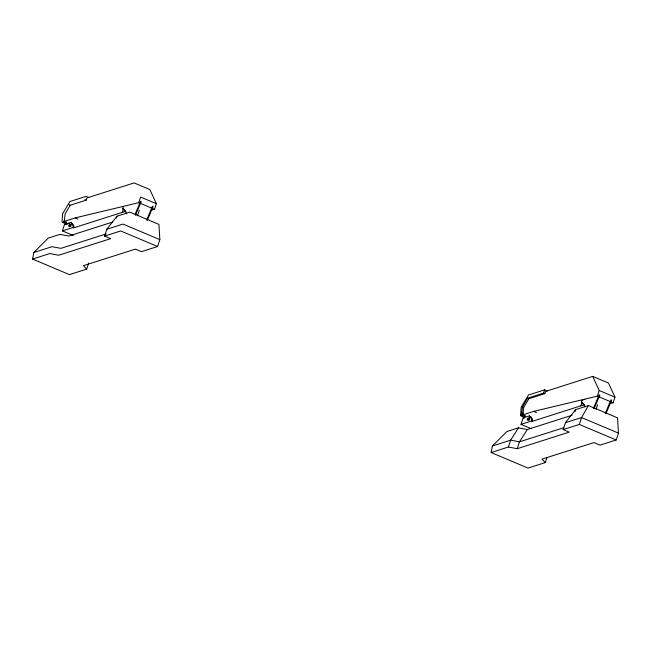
<?xml version="1.0" encoding="UTF-8"?>
<svg xmlns="http://www.w3.org/2000/svg" width="651" height="651" viewBox="0 0 651 651"><rect width="100%" height="100%" fill="white"/><g stroke="black" fill="none" stroke-linecap="round" stroke-linejoin="round"><path stroke-width="0.98" d="M69.421 226.833L70.031 225.213L71.61 224.595L70.845 224.27C65.507 226.027 71.48 228.338 70.845 224.27M528.018 420.302L528.62 418.683L530.199 418.064L529.434 417.739C524.128 419.456 530.036 421.848 529.434 417.739M524.682 417.315L520.637 415.615L521.142 407.314L528.506 394.986L544.618 389.859L547.361 391.015M520.637 415.615L521.866 412.547L522.436 406.883L527.619 398.168L543.561 393.09L544.822 393.619L545.538 391.422L592.719 376.384L608.473 383.032L614.967 397.167L613.128 402.79L609.214 403.734M521.899 416.144L523.127 413.084L523.697 407.412L528.881 398.705L544.822 393.619M88.65 263.102L86.681 269.115L69.421 274.616L32.55 259.057L33.803 252.507L48.32 238.063L59.892 234.376L68.729 236.053L112.566 222.081M546.962 457.425L545.278 462.584L528.018 468.085L491.139 452.526L492.392 445.976L506.909 431.532L518.481 427.845L527.326 429.514L572.115 415.24M73.27 235.475L62.406 230.893L64.53 224.4L70.503 222.496L71.276 222.821A14.574 4.557 -67.1 0 1 72.399 223.659L73.734 225.913A3.279 1.025 -67.1 0 1 73.669 227.874L125.521 211.323M65.629 224.619L66.516 221.901M69.022 204.699L70.284 205.236L86.225 200.15L86.949 197.953L134.122 182.915L149.885 189.563L156.37 203.698L154.531 209.329L151.593 210.029M32.55 259.057L49.81 253.556L58.655 255.233L110.637 238.665L104.575 236.11L106.821 229.233L116.985 216.181L129.809 212.096L158.942 224.383L159.861 239.641L157.607 246.509L141.446 251.66L135.4 249.113L83.409 265.681L86.681 269.115M116.374 218.069L116.985 216.181M122.274 212.381L123.478 208.702A1.424 0.448 -67.1 0 0 123.584 209.126A111.297 34.772 -67.1 0 1 124.756 210.281M66.54 222.715L63.757 221.535L75.125 217.914L138.777 202.673L140.616 197.05L156.37 203.698M137.507 215.774L139.314 210.257M491.139 452.526L508.407 447.025L510.653 440.157L518.481 427.845M530.956 428.561L521.003 424.362L523.119 417.869L529.1 415.965L529.865 416.29A14.574 4.557 -67.1 0 1 530.996 417.128L532.331 419.382A3.279 1.025 -67.1 0 1 532.266 421.335L584.11 404.792M525.113 415.371L524.226 418.088L523.119 417.869M508.407 447.025L517.244 448.702L519.49 441.826L527.326 429.514M543.561 393.09L544.618 389.859M517.244 448.702L569.226 432.134L563.164 429.579L565.41 422.702L575.582 409.65L588.398 405.565L617.53 417.852L618.45 433.11L616.204 439.978L600.035 445.129L593.989 442.582L542.006 459.142L545.278 462.584M574.963 411.538L575.582 409.65M580.871 405.85L582.067 402.172M563.164 429.579L579.333 424.428L581.579 417.551L588.398 405.565M525.137 416.184L522.354 415.004L533.714 411.383L597.366 396.142L599.205 390.519L592.719 376.384M596.104 409.243L597.602 404.645M63.302 222.675L64.53 219.615L65.108 213.943L70.284 205.236M135.18 214.073L140.592 201.305L141.259 201.59L135.465 215.261M146.646 219.981L152.44 206.31L153.115 206.587L147.313 220.266M593.387 408.454L599.18 394.775L599.856 395.059L594.054 408.73M605.235 413.45L611.037 399.779L611.704 400.056L605.91 413.735M522.167 414.866L524.739 416.306M66.573 224.318L69.388 223.415M62.406 230.893L72.904 227.549L73.669 227.874M33.803 252.507L52.056 246.688L60.901 248.356L106.146 233.937M106.821 229.233L122.982 224.082L159.861 239.641M104.575 236.11L120.736 230.959L157.607 246.509M584.85 399.34L581.986 400.259A1.424 0.448 -67.1 0 0 581.498 402.31A111.297 34.772 -67.1 0 1 585.054 406.924M521.003 424.362L531.493 421.018L532.266 421.335M492.392 445.976L510.653 440.157L519.49 441.826L563.774 427.715M565.41 422.702L581.579 417.551L618.45 433.11M599.205 390.519L614.967 397.167M138.777 202.673L154.531 209.329M597.366 396.142L613.128 402.79M123.389 206.79A1.424 0.448 -67.1 0 0 122.909 208.841L123.584 209.126M581.498 402.31L582.173 402.595A111.297 34.772 -67.1 0 1 583.719 404.181M88.764 197.546L86.022 196.39L69.917 201.517L62.553 213.845L62.04 222.146L66.085 223.854M84.964 199.621L86.225 200.15M527.619 398.168L528.881 398.705M579.333 424.428L616.204 439.978M75.125 217.914L77.908 219.094M533.714 411.383L536.497 412.555M522.436 406.883L523.697 407.412M521.866 412.547L523.127 413.084M70.503 222.496A14.574 4.557 -67.1 0 1 71.634 223.334L72.399 223.659M529.1 415.965A14.574 4.557 -67.1 0 1 530.231 416.803L530.996 417.128M71.634 223.334L73.734 225.913M530.231 416.803L532.331 419.382M63.367 221.665L66.15 222.837M69.511 224.693L70.284 225.018M528.107 418.162L528.872 418.487M70.178 226.288L70.951 226.613M528.775 419.757L529.54 420.082M64.53 224.4L65.295 224.725M125.13 210.712A111.297 34.772 -67.1 0 1 125.838 211.632M122.909 208.841A111.297 34.772 -67.1 0 1 126.758 214.033M72.969 225.588A3.279 1.025 -67.1 0 1 72.904 227.549M582.173 402.595A1.424 0.448 -67.1 0 1 582.092 402.009M584.077 404.629A111.297 34.772 -67.1 0 1 584.769 405.597M531.558 419.057A3.279 1.025 -67.1 0 1 531.493 421.018"/></g></svg>
